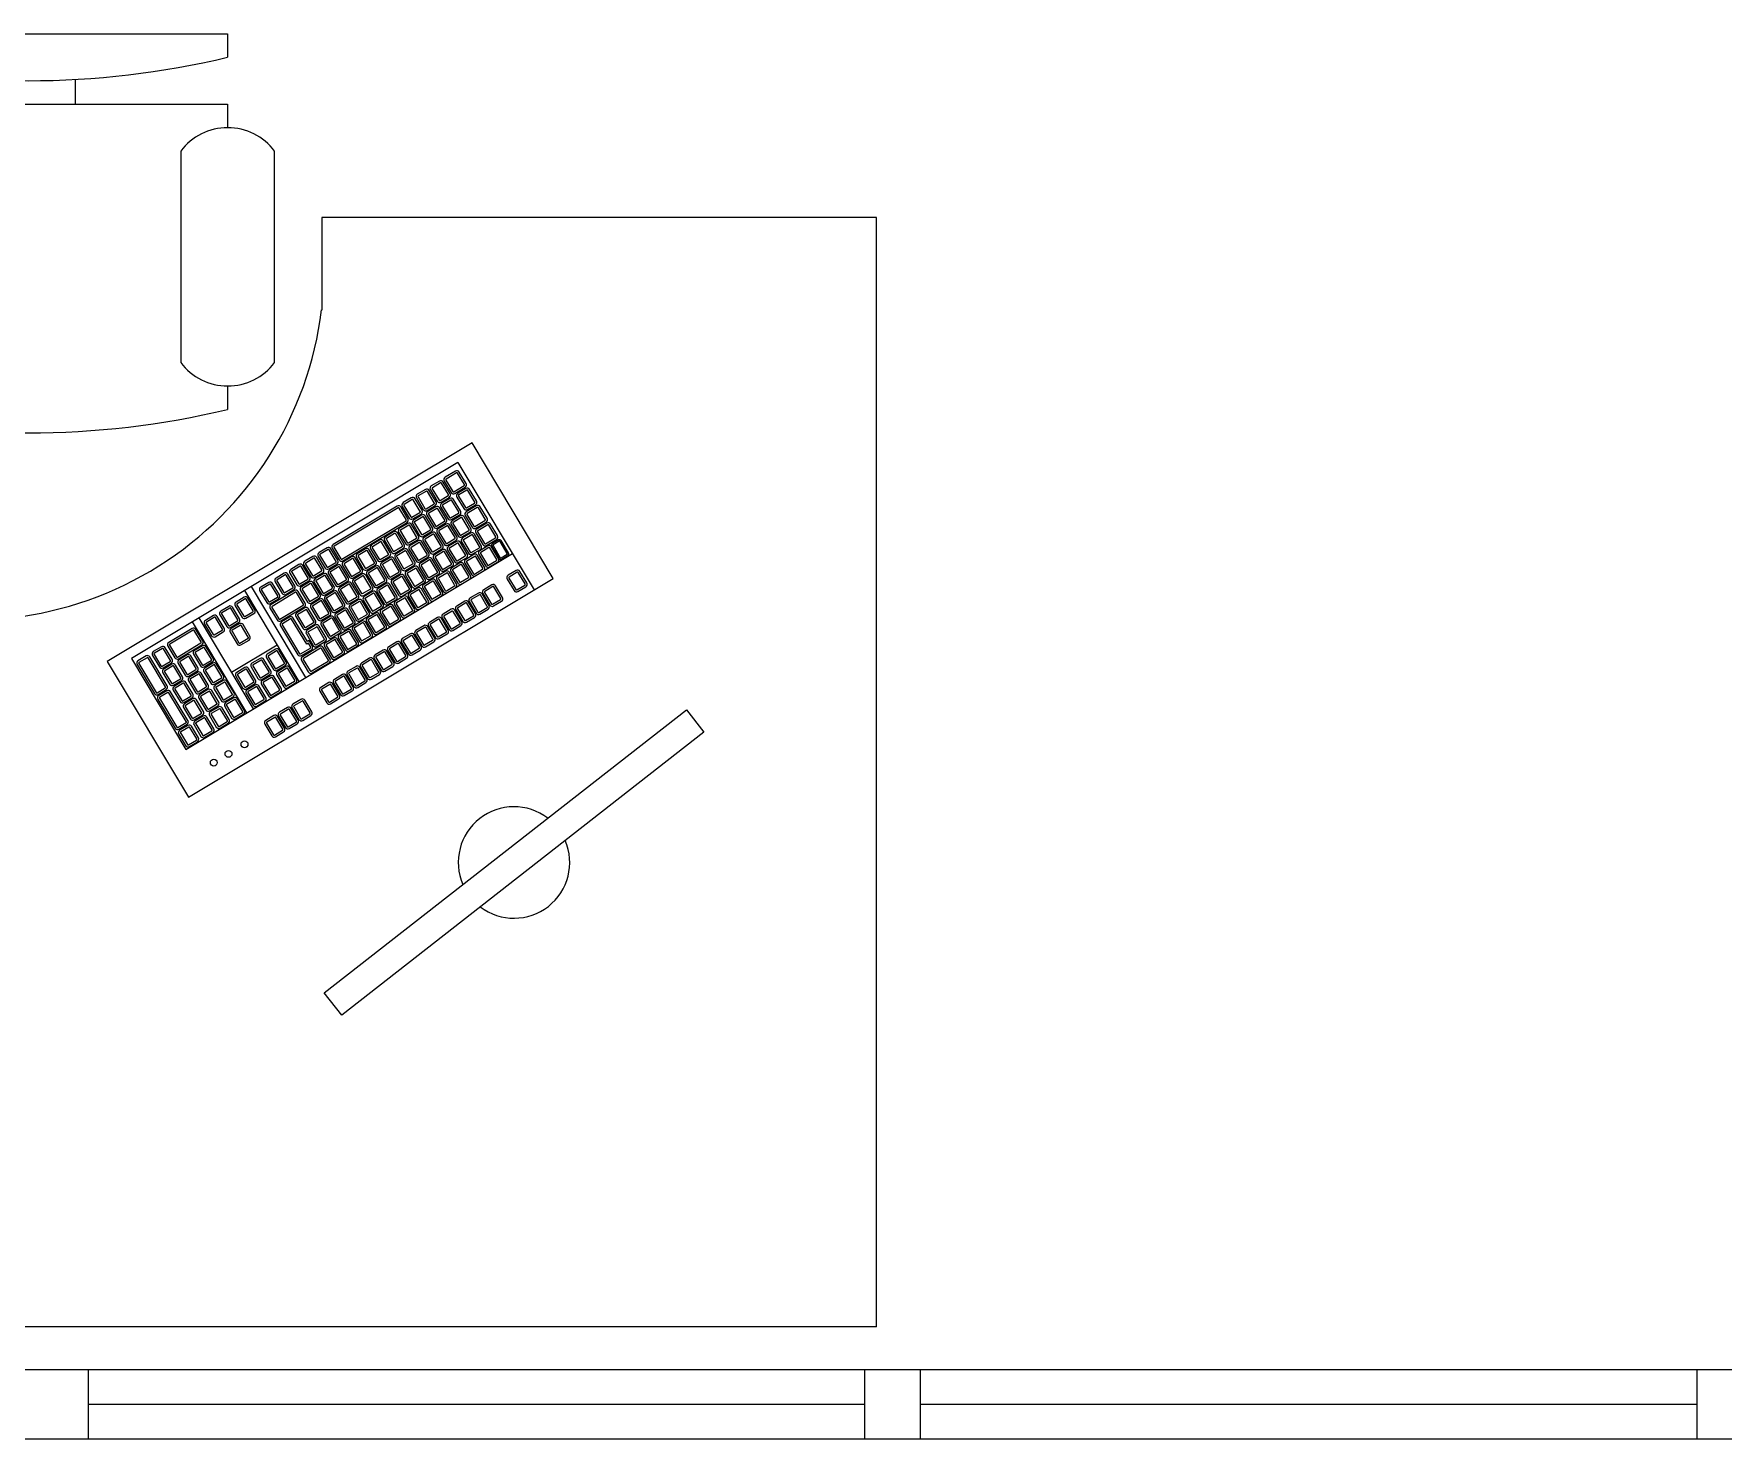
# Model space of a CAD drawing. Header units: metres. Extents: x -8 to 211, y -5 to 120.
# Drawn here: x 167.863 to 169.69, y 45.774 to 47.295 of the extents above; entities that cross this region are included whole.
import ezdxf

# ---------------------------------------------------------------- set-up
doc = ezdxf.new("R2010")
doc.units = ezdxf.units.M
doc.header["$LTSCALE"] = 0.8
doc.header["$MEASUREMENT"] = 0
doc.layers.get('0').update_dxf_attribs({"linetype": 'CONTINUOUS'})
for name, color, linetype in [('900 equipement', 8, 'CONTINUOUS'), ('A_CHASS', 4, 'CONTINUOUS'), ('A_EQMP', 142, 'CONTINUOUS')]:
    doc.layers.add(name, color=color, linetype=linetype)

# ---------------------------------------------------------------- blocks, each defined once
blk = doc.blocks.new('bureau')
at = {"layer": '900 equipement', "color": 142, "linetype": 'Continuous'}
for p, q in [((0, 1.2), (1.6, 1.2)), ((0, 1.2), (0, 0)), ((1.6, 1.2), (1.6, 0.4)), ((1.6, 0.4), (1.3004, 0.4)), ((0.6, 0), (0.6, 0.1)), ((0, 0), (0.6, 0))]:
    blk.add_line(p, q, dxfattribs=at)
for centre, radius, start, end in [((0.9796, 0.0531), 0.3824, 71.3694, 172.9633), ((1.2294, 0.7698), 0.3766, 250.1842, 280.8651)]:
    blk.add_arc(centre, radius, start, end, dxfattribs=at)
blk = doc.blocks.new('Chaise de bureau')
at = {"linetype": 'Continuous'}
for p, q in [((-8.5, 0), (-8.5, -1)), ((-8.5, 0), (8.5, 0)), ((8.5, 0), (8.5, -1)), ((-2, -3), (-2, -1.9355)), ((2, -1.9576), (2, -3)), ((-8.5, -3), (-8.5, -4)), ((-8.5, -3), (8.5, -3)), ((8.5, -3), (8.5, -4)), ((-10.5, -5), (-10.5, -14)), ((-6.5, -14), (-6.5, -5)), ((6.5, -5), (6.5, -14)), ((10.5, -14), (10.5, -5)), ((-8.5, -15), (-8.5, -16)), ((8.5, -15), (8.5, -16))]:
    blk.add_line(p, q, dxfattribs=at)
for centre, radius, start, end in [((0, 34.625), 36.625, 256.5803, 283.4197), ((-8.5, -6.5), 2.5, 36.8699, 143.1301), ((8.5, -6.5), 2.5, 36.8699, 143.1301), ((-8.5, -12.5), 2.5, 216.8699, 323.1301), ((8.5, -12.5), 2.5, 216.8699, 323.1301), ((0, 19.625), 36.625, 256.5803, 283.4197)]:
    blk.add_arc(centre, radius, start, end, dxfattribs=at)

msp = doc.modelspace()

# ---------------------------------------------------------------- linework, layer by layer
at = {"layer": 'A_CHASS', "color": 8}
for p, q in [((184.8415, 45.8495), (167.1412, 45.8495)), ((167.9214, 45.8495), (167.9214, 45.7745)), ((168.7614, 45.7745), (168.7614, 45.8495)), ((168.8214, 45.8495), (168.8214, 45.7745)), ((169.6615, 45.7745), (169.6615, 45.8495)), ((168.7614, 45.812), (167.9214, 45.812)), ((169.6615, 45.812), (168.8214, 45.812)), ((184.8415, 45.7745), (167.1412, 45.7745))]:
    msp.add_line(p, q, dxfattribs=at)
at = {"layer": 'A_EQMP', "color": 8, "linetype": 'Continuous'}
for p, q in [((168.3212, 46.8311), (167.9682, 46.6193)), ((168.3212, 46.8311), (168.4038, 46.6934)), ((168.0272, 46.5209), (168.3803, 46.7327)), ((168.1497, 46.5944), (168.0907, 46.6928)), ((168.1569, 46.5987), (168.0979, 46.6971)), ((168.366, 46.6916), (168.3659, 46.6915)), ((168.0931, 46.5604), (168.0341, 46.6588)), ((168.1003, 46.5648), (168.0413, 46.6632)), ((167.9682, 46.6193), (168.0272, 46.5209))]:
    msp.add_line(p, q, dxfattribs=at)
for points in [[(168.4245, 46.7058), (168.3366, 46.8525), (167.9421, 46.6159), (168.03, 46.4692)], [(168.5684, 46.5638), (168.5873, 46.5395), (168.1956, 46.2332), (168.1767, 46.2575)]]:
    msp.add_lwpolyline(points, close=True, dxfattribs=at)
for points in [[(168.3128, 46.7976), (168.3053, 46.8101, 0.414214), (168.3013, 46.8111), (168.2925, 46.8059, 0.414214), (168.2915, 46.8018), (168.299, 46.7893, 0.414214), (168.3031, 46.7883), (168.3118, 46.7935, 0.414214)], [(168.3302, 46.8084), (168.3227, 46.8209, 0.414214), (168.3187, 46.822), (168.3076, 46.8153, 0.414214), (168.3065, 46.8112), (168.314, 46.7987, 0.414214), (168.3181, 46.7977), (168.3292, 46.8044, 0.414214)], [(168.3284, 46.8073), (168.3209, 46.8198, 0.414214), (168.3198, 46.8201), (168.3087, 46.8134, 0.414214), (168.3084, 46.8123), (168.3159, 46.7998, 0.414214), (168.317, 46.7995), (168.3281, 46.8062, 0.414214)], [(168.2825, 46.7795), (168.275, 46.792, 0.414214), (168.2709, 46.793), (168.2622, 46.7878, 0.414214), (168.2611, 46.7837), (168.2686, 46.7712, 0.414214), (168.2727, 46.7702), (168.2814, 46.7754, 0.414214)], [(168.2977, 46.7886), (168.2902, 46.8011, 0.414214), (168.2861, 46.8022), (168.2774, 46.7969, 0.414214), (168.2764, 46.7929), (168.2839, 46.7804, 0.414214), (168.2879, 46.7793), (168.2967, 46.7846, 0.414214)], [(168.2958, 46.7875), (168.2883, 46.8, 0.414214), (168.2872, 46.8003), (168.2785, 46.7951, 0.414214), (168.2782, 46.794), (168.2857, 46.7815, 0.414214), (168.2868, 46.7812), (168.2956, 46.7864, 0.414214)], [(168.311, 46.7965), (168.3035, 46.809, 0.414214), (168.3024, 46.8093), (168.2937, 46.804, 0.414214), (168.2934, 46.8029), (168.3009, 46.7904, 0.414214), (168.302, 46.7901), (168.3107, 46.7954, 0.414214)], [(168.3241, 46.7788), (168.3166, 46.7913, 0.414214), (168.3125, 46.7923), (168.3038, 46.7871, 0.414214), (168.3028, 46.783), (168.3103, 46.7705, 0.414214), (168.3144, 46.7695), (168.3231, 46.7747, 0.414214)], [(168.3415, 46.7896), (168.334, 46.8022, 0.414214), (168.3299, 46.8032), (168.3212, 46.7979, 0.414214), (168.3202, 46.7939), (168.3277, 46.7814, 0.414214), (168.3318, 46.7803), (168.3405, 46.7856, 0.414214)], [(168.3397, 46.7885), (168.3322, 46.801, 0.414214), (168.331, 46.8013), (168.3223, 46.7961, 0.414214), (168.322, 46.795), (168.3295, 46.7825, 0.414214), (168.3307, 46.7822), (168.3394, 46.7874, 0.414214)], [(168.2673, 46.7705), (168.2598, 46.783, 0.414214), (168.2557, 46.7841), (168.1864, 46.7425, 0.414214), (168.1854, 46.7384), (168.1929, 46.7259, 0.414214), (168.1969, 46.7249), (168.2663, 46.7665, 0.414214)], [(168.2654, 46.7694), (168.2579, 46.7819, 0.414214), (168.2568, 46.7822), (168.1875, 46.7406, 0.414214), (168.1872, 46.7395), (168.1947, 46.727, 0.414214), (168.1958, 46.7267), (168.2652, 46.7683, 0.414214)], [(168.2806, 46.7784), (168.2731, 46.7909, 0.414214), (168.272, 46.7912), (168.2633, 46.7859, 0.414214), (168.263, 46.7848), (168.2705, 46.7723, 0.414214), (168.2716, 46.772), (168.2803, 46.7773, 0.414214)], [(168.2937, 46.7607), (168.2862, 46.7732, 0.414214), (168.2821, 46.7742), (168.2734, 46.769, 0.414214), (168.2724, 46.7649), (168.2799, 46.7524, 0.414214), (168.284, 46.7514), (168.2927, 46.7566, 0.414214)], [(168.309, 46.7699), (168.3015, 46.7824, 0.414214), (168.2974, 46.7834), (168.2887, 46.7782, 0.414214), (168.2876, 46.7741), (168.2951, 46.7616, 0.414214), (168.2992, 46.7606), (168.3079, 46.7658, 0.414214)], [(168.3071, 46.7688), (168.2996, 46.7813, 0.414214), (168.2985, 46.7815), (168.2898, 46.7763, 0.414214), (168.2895, 46.7752), (168.297, 46.7627, 0.414214), (168.2981, 46.7624), (168.3068, 46.7676, 0.414214)], [(168.3223, 46.7777), (168.3148, 46.7902, 0.414214), (168.3136, 46.7905), (168.3049, 46.7853, 0.414214), (168.3046, 46.7841), (168.3121, 46.7716, 0.414214), (168.3133, 46.7714), (168.322, 46.7766, 0.414214)], [(168.3528, 46.7709), (168.3453, 46.7834, 0.414214), (168.3412, 46.7844), (168.3303, 46.7778, 0.414214), (168.3292, 46.7738), (168.3367, 46.7613, 0.414214), (168.3408, 46.7602), (168.3518, 46.7668, 0.414214)], [(168.3509, 46.7698), (168.3434, 46.7823, 0.414214), (168.3423, 46.7825), (168.3314, 46.776, 0.414214), (168.3311, 46.7749), (168.3386, 46.7624, 0.414214), (168.3397, 46.7621), (168.3506, 46.7686, 0.414214)], [(168.2633, 46.7426), (168.2558, 46.7551, 0.414214), (168.2518, 46.7561), (168.243, 46.7509, 0.414214), (168.242, 46.7468), (168.2495, 46.7343, 0.414214), (168.2536, 46.7333), (168.2623, 46.7386, 0.414214)], [(168.2786, 46.7518), (168.2711, 46.7643, 0.414214), (168.267, 46.7653), (168.2583, 46.7601, 0.414214), (168.2572, 46.756), (168.2647, 46.7435, 0.414214), (168.2688, 46.7425), (168.2775, 46.7477, 0.414214)], [(168.2767, 46.7507), (168.2692, 46.7632, 0.414214), (168.2681, 46.7634), (168.2594, 46.7582, 0.414214), (168.2591, 46.7571), (168.2666, 46.7446, 0.414214), (168.2677, 46.7443), (168.2764, 46.7495, 0.414214)], [(168.2919, 46.7596), (168.2844, 46.7721, 0.414214), (168.2833, 46.7724), (168.2745, 46.7672, 0.414214), (168.2743, 46.766), (168.2818, 46.7535, 0.414214), (168.2829, 46.7533), (168.2916, 46.7585, 0.414214)], [(168.3202, 46.7511), (168.3127, 46.7636, 0.414214), (168.3086, 46.7646), (168.2999, 46.7594, 0.414214), (168.2989, 46.7553), (168.3064, 46.7428, 0.414214), (168.3105, 46.7418), (168.3192, 46.747, 0.414214)], [(168.3184, 46.75), (168.3109, 46.7625, 0.414214), (168.3098, 46.7628), (168.301, 46.7575, 0.414214), (168.3007, 46.7564), (168.3082, 46.7439, 0.414214), (168.3094, 46.7436), (168.3181, 46.7489, 0.414214)], [(168.3354, 46.76), (168.3279, 46.7725, 0.414214), (168.3238, 46.7736), (168.3151, 46.7683, 0.414214), (168.3141, 46.7643), (168.3216, 46.7518, 0.414214), (168.3256, 46.7507), (168.3344, 46.756, 0.414214)], [(168.3335, 46.7589), (168.326, 46.7714, 0.414214), (168.3249, 46.7717), (168.3162, 46.7665, 0.414214), (168.3159, 46.7654), (168.3234, 46.7529, 0.414214), (168.3245, 46.7526), (168.3332, 46.7578, 0.414214)], [(168.364, 46.7521), (168.3565, 46.7646, 0.414214), (168.3525, 46.7656), (168.3417, 46.7591, 0.414214), (168.3407, 46.7551), (168.3482, 46.7426, 0.414214), (168.3522, 46.7415), (168.363, 46.748, 0.414214)], [(168.3622, 46.751), (168.3547, 46.7635, 0.414214), (168.3536, 46.7638), (168.3428, 46.7573, 0.414214), (168.3425, 46.7562), (168.35, 46.7437, 0.414214), (168.3511, 46.7434), (168.3619, 46.7499, 0.414214)], [(168.1914, 46.7254), (168.1839, 46.7379, 0.414214), (168.1798, 46.7389), (168.1711, 46.7337, 0.414214), (168.1701, 46.7296), (168.1776, 46.7171, 0.414214), (168.1817, 46.7161), (168.1904, 46.7213, 0.414214)], [(168.2328, 46.7243), (168.2253, 46.7368, 0.414214), (168.2212, 46.7378), (168.2125, 46.7326, 0.414214), (168.2115, 46.7285), (168.219, 46.716, 0.414214), (168.2231, 46.715), (168.2318, 46.7203, 0.414214)], [(168.2482, 46.7337), (168.2407, 46.7462, 0.414214), (168.2366, 46.7472), (168.2279, 46.742, 0.414214), (168.2269, 46.7379), (168.2344, 46.7254, 0.414214), (168.2384, 46.7244), (168.2472, 46.7296, 0.414214)], [(168.2463, 46.7326), (168.2388, 46.7451, 0.414214), (168.2377, 46.7453), (168.229, 46.7401, 0.414214), (168.2287, 46.739), (168.2362, 46.7265, 0.414214), (168.2373, 46.7262), (168.246, 46.7314, 0.414214)], [(168.2615, 46.7415), (168.254, 46.754, 0.414214), (168.2529, 46.7543), (168.2441, 46.7491, 0.414214), (168.2439, 46.748), (168.2514, 46.7354, 0.414214), (168.2525, 46.7352), (168.2612, 46.7404, 0.414214)], [(168.2746, 46.7238), (168.2671, 46.7363, 0.414214), (168.263, 46.7374), (168.2543, 46.7321, 0.414214), (168.2533, 46.7281), (168.2608, 46.7156, 0.414214), (168.2648, 46.7145), (168.2736, 46.7198, 0.414214)], [(168.2898, 46.733), (168.2823, 46.7455, 0.414214), (168.2783, 46.7465), (168.2695, 46.7413, 0.414214), (168.2685, 46.7372), (168.276, 46.7247, 0.414214), (168.2801, 46.7237), (168.2888, 46.7289, 0.414214)], [(168.288, 46.7319), (168.2805, 46.7444, 0.414214), (168.2794, 46.7447), (168.2706, 46.7394, 0.414214), (168.2704, 46.7383), (168.2779, 46.7258, 0.414214), (168.279, 46.7255), (168.2877, 46.7308, 0.414214)], [(168.305, 46.7419), (168.2975, 46.7544, 0.414214), (168.2934, 46.7555), (168.2847, 46.7502, 0.414214), (168.2837, 46.7462), (168.2912, 46.7337, 0.414214), (168.2952, 46.7326), (168.304, 46.7379, 0.414214)], [(168.3031, 46.7408), (168.2956, 46.7533, 0.414214), (168.2945, 46.7536), (168.2858, 46.7484, 0.414214), (168.2855, 46.7473), (168.293, 46.7348, 0.414214), (168.2941, 46.7345), (168.3029, 46.7397, 0.414214)], [(168.3315, 46.7323), (168.324, 46.7448, 0.414214), (168.3199, 46.7458), (168.3112, 46.7406, 0.414214), (168.3102, 46.7365), (168.3177, 46.724, 0.414214), (168.3217, 46.723), (168.3305, 46.7282, 0.414214)], [(168.3296, 46.7312), (168.3221, 46.7437, 0.414214), (168.321, 46.744), (168.3123, 46.7387, 0.414214), (168.312, 46.7376), (168.3195, 46.7251, 0.414214), (168.3206, 46.7248), (168.3293, 46.7301, 0.414214)], [(168.3466, 46.7413), (168.3391, 46.7538, 0.414214), (168.3351, 46.7548), (168.3263, 46.7496, 0.414214), (168.3253, 46.7455), (168.3328, 46.733, 0.414214), (168.3369, 46.732), (168.3456, 46.7372, 0.414214)], [(168.3448, 46.7402), (168.3373, 46.7527, 0.414214), (168.3362, 46.7529), (168.3274, 46.7477, 0.414214), (168.3272, 46.7466), (168.3347, 46.7341, 0.414214), (168.3358, 46.7338), (168.3445, 46.739, 0.414214)], [(168.3652, 46.7275), (168.3577, 46.74, 0.414214), (168.3536, 46.741), (168.3449, 46.7358, 0.414214), (168.3439, 46.7317), (168.3514, 46.7192, 0.414214), (168.3555, 46.7182), (168.3642, 46.7234, 0.414214)], [(168.3633, 46.7264), (168.3558, 46.7389, 0.414214), (168.3547, 46.7392), (168.346, 46.734, 0.414214), (168.3457, 46.7328), (168.3532, 46.7203, 0.414214), (168.3543, 46.7201), (168.3631, 46.7253, 0.414214)], [(168.3761, 46.7336), (168.3682, 46.7467, 0.414214), (168.3652, 46.7474), (168.3586, 46.7435, 0.414214), (168.3579, 46.7405), (168.3658, 46.7273, 0.414214), (168.3688, 46.7266), (168.3754, 46.7305, 0.414214)], [(168.3747, 46.7327), (168.3669, 46.7459, 0.414214), (168.366, 46.7461), (168.3595, 46.7421, 0.414214), (168.3593, 46.7413), (168.3671, 46.7282, 0.414214), (168.368, 46.728), (168.3745, 46.7319, 0.414214)], [(168.161, 46.7073), (168.1535, 46.7198, 0.414214), (168.1494, 46.7208), (168.1407, 46.7156, 0.414214), (168.1397, 46.7115), (168.1472, 46.699, 0.414214), (168.1513, 46.698), (168.16, 46.7032, 0.414214)], [(168.1761, 46.7161), (168.1686, 46.7286, 0.414214), (168.1645, 46.7296), (168.1558, 46.7244, 0.414214), (168.1547, 46.7203), (168.1622, 46.7078, 0.414214), (168.1663, 46.7068), (168.175, 46.712, 0.414214)], [(168.1742, 46.715), (168.1667, 46.7275, 0.414214), (168.1656, 46.7277), (168.1569, 46.7225, 0.414214), (168.1566, 46.7214), (168.1641, 46.7089, 0.414214), (168.1652, 46.7086), (168.1739, 46.7139, 0.414214)], [(168.1896, 46.7243), (168.1821, 46.7368, 0.414214), (168.1809, 46.7371), (168.1722, 46.7319, 0.414214), (168.1719, 46.7307), (168.1794, 46.7182, 0.414214), (168.1806, 46.718), (168.1893, 46.7232, 0.414214)], [(168.2027, 46.7066), (168.1952, 46.7191, 0.414214), (168.1911, 46.7202), (168.1824, 46.7149, 0.414214), (168.1814, 46.7109), (168.1889, 46.6984, 0.414214), (168.1929, 46.6973), (168.2017, 46.7026, 0.414214)], [(168.2178, 46.7156), (168.2103, 46.7281, 0.414214), (168.2063, 46.7291), (168.1975, 46.7239, 0.414214), (168.1965, 46.7198), (168.204, 46.7073, 0.414214), (168.2081, 46.7063), (168.2168, 46.7115, 0.414214)], [(168.216, 46.7145), (168.2085, 46.727, 0.414214), (168.2074, 46.7273), (168.1986, 46.722, 0.414214), (168.1984, 46.7209), (168.2059, 46.7084, 0.414214), (168.207, 46.7081), (168.2157, 46.7134, 0.414214)], [(168.231, 46.7232), (168.2235, 46.7357, 0.414214), (168.2224, 46.736), (168.2136, 46.7308, 0.414214), (168.2134, 46.7297), (168.2209, 46.7171, 0.414214), (168.222, 46.7169), (168.2307, 46.7221, 0.414214)], [(168.2441, 46.7055), (168.2366, 46.7181, 0.414214), (168.2325, 46.7191), (168.2238, 46.7138, 0.414214), (168.2228, 46.7098), (168.2303, 46.6973, 0.414214), (168.2343, 46.6962), (168.2431, 46.7015, 0.414214)], [(168.2594, 46.7149), (168.2519, 46.7274, 0.414214), (168.2479, 46.7284), (168.2391, 46.7232, 0.414214), (168.2381, 46.7191), (168.2456, 46.7066, 0.414214), (168.2497, 46.7056), (168.2584, 46.7108, 0.414214)], [(168.2576, 46.7138), (168.2501, 46.7263, 0.414214), (168.249, 46.7266), (168.2402, 46.7213, 0.414214), (168.24, 46.7202), (168.2475, 46.7077, 0.414214), (168.2486, 46.7074), (168.2573, 46.7127, 0.414214)], [(168.2727, 46.7227), (168.2652, 46.7352, 0.414214), (168.2641, 46.7355), (168.2554, 46.7303, 0.414214), (168.2551, 46.7292), (168.2626, 46.7167, 0.414214), (168.2637, 46.7164), (168.2725, 46.7216, 0.414214)], [(168.3011, 46.7142), (168.2936, 46.7267, 0.414214), (168.2895, 46.7277), (168.2808, 46.7225, 0.414214), (168.2798, 46.7184), (168.2873, 46.7059, 0.414214), (168.2913, 46.7049), (168.3001, 46.7101, 0.414214)], [(168.2992, 46.7131), (168.2917, 46.7256, 0.414214), (168.2906, 46.7259), (168.2819, 46.7206, 0.414214), (168.2816, 46.7195), (168.2891, 46.707, 0.414214), (168.2902, 46.7068), (168.299, 46.712, 0.414214)], [(168.3162, 46.7232), (168.3087, 46.7357, 0.414214), (168.3047, 46.7367), (168.2959, 46.7315, 0.414214), (168.2949, 46.7274), (168.3024, 46.7149, 0.414214), (168.3065, 46.7139), (168.3152, 46.7191, 0.414214)], [(168.3144, 46.7221), (168.3069, 46.7346, 0.414214), (168.3058, 46.7348), (168.2971, 46.7296, 0.414214), (168.2968, 46.7285), (168.3043, 46.716, 0.414214), (168.3054, 46.7157), (168.3141, 46.7209, 0.414214)], [(168.3331, 46.708), (168.3256, 46.7205, 0.414214), (168.3245, 46.7208), (168.3158, 46.7156, 0.414214), (168.3155, 46.7145), (168.323, 46.702, 0.414214), (168.3241, 46.7017), (168.3328, 46.7069, 0.414214)], [(168.3482, 46.717), (168.3407, 46.7295, 0.414214), (168.3396, 46.7297), (168.3309, 46.7245, 0.414214), (168.3306, 46.7234), (168.3381, 46.7109, 0.414214), (168.3392, 46.7106), (168.348, 46.7158, 0.414214)], [(168.1283, 46.688), (168.1208, 46.7005, 0.414214), (168.1167, 46.7015), (168.108, 46.6963, 0.414214), (168.107, 46.6922), (168.1145, 46.6797, 0.414214), (168.1186, 46.6787), (168.1273, 46.6839, 0.414214)], [(168.1449, 46.6979), (168.1374, 46.7104, 0.414214), (168.1333, 46.7114), (168.1246, 46.7062, 0.414214), (168.1236, 46.7021), (168.1311, 46.6896, 0.414214), (168.1351, 46.6886), (168.1439, 46.6938, 0.414214)], [(168.143, 46.6968), (168.1355, 46.7093, 0.414214), (168.1344, 46.7096), (168.1257, 46.7043, 0.414214), (168.1254, 46.7032), (168.1329, 46.6907, 0.414214), (168.134, 46.6905), (168.1428, 46.6957, 0.414214)], [(168.1592, 46.7062), (168.1517, 46.7187, 0.414214), (168.1506, 46.719), (168.1418, 46.7138, 0.414214), (168.1416, 46.7126), (168.1491, 46.7001, 0.414214), (168.1502, 46.6999), (168.1589, 46.7051, 0.414214)], [(168.1723, 46.6885), (168.1648, 46.701, 0.414214), (168.1607, 46.7021), (168.152, 46.6968, 0.414214), (168.151, 46.6928), (168.1585, 46.6803, 0.414214), (168.1625, 46.6792), (168.1713, 46.6845, 0.414214)], [(168.1873, 46.6973), (168.1798, 46.7098, 0.414214), (168.1758, 46.7108), (168.167, 46.7056, 0.414214), (168.166, 46.7015), (168.1735, 46.689, 0.414214), (168.1776, 46.688), (168.1863, 46.6932, 0.414214)], [(168.1855, 46.6962), (168.178, 46.7087, 0.414214), (168.1769, 46.709), (168.1681, 46.7037, 0.414214), (168.1679, 46.7026), (168.1754, 46.6901, 0.414214), (168.1765, 46.6898), (168.1852, 46.6951, 0.414214)], [(168.2008, 46.7055), (168.1933, 46.718, 0.414214), (168.1922, 46.7183), (168.1835, 46.7131, 0.414214), (168.1832, 46.712), (168.1907, 46.6995, 0.414214), (168.1918, 46.6992), (168.2005, 46.7044, 0.414214)], [(168.2139, 46.6879), (168.2064, 46.7004, 0.414214), (168.2024, 46.7014), (168.1936, 46.6961, 0.414214), (168.1926, 46.6921), (168.2001, 46.6796, 0.414214), (168.2042, 46.6786), (168.2129, 46.6838, 0.414214)], [(168.2291, 46.6968), (168.2216, 46.7093, 0.414214), (168.2175, 46.7103), (168.2088, 46.7051, 0.414214), (168.2078, 46.701), (168.2153, 46.6885, 0.414214), (168.2194, 46.6875), (168.2281, 46.6927, 0.414214)], [(168.2272, 46.6957), (168.2197, 46.7082, 0.414214), (168.2186, 46.7085), (168.2099, 46.7033, 0.414214), (168.2096, 46.7021), (168.2171, 46.6896, 0.414214), (168.2182, 46.6894), (168.227, 46.6946, 0.414214)], [(168.2422, 46.7044), (168.2347, 46.7169, 0.414214), (168.2336, 46.7172), (168.2249, 46.712, 0.414214), (168.2246, 46.7109), (168.2321, 46.6984, 0.414214), (168.2332, 46.6981), (168.242, 46.7033, 0.414214)], [(168.2707, 46.6961), (168.2632, 46.7086, 0.414214), (168.2591, 46.7096), (168.2504, 46.7044, 0.414214), (168.2494, 46.7003), (168.2569, 46.6878, 0.414214), (168.261, 46.6868), (168.2697, 46.692, 0.414214)], [(168.2688, 46.695), (168.2613, 46.7075, 0.414214), (168.2602, 46.7078), (168.2515, 46.7025, 0.414214), (168.2512, 46.7014), (168.2587, 46.6889, 0.414214), (168.2598, 46.6887), (168.2686, 46.6939, 0.414214)], [(168.2859, 46.7051), (168.2784, 46.7176, 0.414214), (168.2743, 46.7186), (168.2656, 46.7134, 0.414214), (168.2645, 46.7093), (168.272, 46.6968, 0.414214), (168.2761, 46.6958), (168.2848, 46.701, 0.414214)], [(168.284, 46.704), (168.2765, 46.7165, 0.414214), (168.2754, 46.7167), (168.2667, 46.7115, 0.414214), (168.2664, 46.7104), (168.2739, 46.6979, 0.414214), (168.275, 46.6976), (168.2837, 46.7028, 0.414214)], [(168.3046, 46.691), (168.2971, 46.7035, 0.414214), (168.293, 46.7046), (168.2843, 46.6993, 0.414214), (168.2833, 46.6952), (168.2908, 46.6827, 0.414214), (168.2948, 46.6817), (168.3036, 46.687, 0.414214)], [(168.3027, 46.6899), (168.2952, 46.7024, 0.414214), (168.2941, 46.7027), (168.2854, 46.6975, 0.414214), (168.2851, 46.6964), (168.2926, 46.6839, 0.414214), (168.2937, 46.6836), (168.3025, 46.6888, 0.414214)], [(168.3178, 46.6989), (168.3103, 46.7114, 0.414214), (168.3092, 46.7116), (168.3005, 46.7064, 0.414214), (168.3002, 46.7053), (168.3077, 46.6928, 0.414214), (168.3088, 46.6925), (168.3176, 46.6977, 0.414214)], [(168.3958, 46.7009), (168.3883, 46.7134, 0.414214), (168.3843, 46.7144), (168.3755, 46.7092, 0.414214), (168.3745, 46.7051), (168.382, 46.6926, 0.414214), (168.3861, 46.6916), (168.3948, 46.6968, 0.414214)], [(168.394, 46.6998), (168.3865, 46.7123, 0.414214), (168.3854, 46.7125), (168.3766, 46.7073, 0.414214), (168.3764, 46.7062), (168.3839, 46.6937, 0.414214), (168.385, 46.6934), (168.3937, 46.6986, 0.414214)], [(168.1017, 46.672), (168.0942, 46.6845, 0.414214), (168.0902, 46.6856), (168.0814, 46.6803, 0.414214), (168.0804, 46.6762), (168.0879, 46.6637, 0.414214), (168.092, 46.6627), (168.1007, 46.668, 0.414214)], [(168.0999, 46.6709), (168.0924, 46.6834, 0.414214), (168.0913, 46.6837), (168.0826, 46.6785, 0.414214), (168.0823, 46.6774), (168.0898, 46.6649, 0.414214), (168.0909, 46.6646), (168.0996, 46.6698, 0.414214)], [(168.1265, 46.6869), (168.119, 46.6994, 0.414214), (168.1178, 46.6996), (168.1091, 46.6944, 0.414214), (168.1088, 46.6933), (168.1163, 46.6808, 0.414214), (168.1174, 46.6805), (168.1262, 46.6857, 0.414214)], [(168.1562, 46.6791), (168.1487, 46.6916, 0.414214), (168.1446, 46.6927), (168.1193, 46.6775, 0.414214), (168.1182, 46.6734), (168.1257, 46.6609, 0.414214), (168.1298, 46.6599), (168.1551, 46.6751, 0.414214)], [(168.1543, 46.678), (168.1468, 46.6905, 0.414214), (168.1457, 46.6908), (168.1204, 46.6756, 0.414214), (168.1201, 46.6745), (168.1276, 46.662, 0.414214), (168.1287, 46.6617), (168.154, 46.6769, 0.414214)], [(168.1704, 46.6874), (168.1629, 46.6999, 0.414214), (168.1618, 46.7002), (168.1531, 46.695, 0.414214), (168.1528, 46.6939), (168.1603, 46.6814, 0.414214), (168.1614, 46.6811), (168.1702, 46.6863, 0.414214)], [(168.1835, 46.6698), (168.176, 46.6823, 0.414214), (168.172, 46.6833), (168.1632, 46.6781, 0.414214), (168.1622, 46.674), (168.1697, 46.6615, 0.414214), (168.1738, 46.6605), (168.1825, 46.6657, 0.414214)], [(168.1986, 46.6785), (168.1911, 46.691, 0.414214), (168.187, 46.692), (168.1783, 46.6868, 0.414214), (168.1773, 46.6827), (168.1848, 46.6702, 0.414214), (168.1888, 46.6692), (168.1976, 46.6744, 0.414214)], [(168.1967, 46.6774), (168.1892, 46.6899, 0.414214), (168.1881, 46.6902), (168.1794, 46.685, 0.414214), (168.1791, 46.6838), (168.1866, 46.6713, 0.414214), (168.1877, 46.6711), (168.1965, 46.6763, 0.414214)], [(168.2121, 46.6867), (168.2046, 46.6993, 0.414214), (168.2035, 46.6995), (168.1948, 46.6943, 0.414214), (168.1945, 46.6932), (168.202, 46.6807, 0.414214), (168.2031, 46.6804), (168.2118, 46.6856, 0.414214)], [(168.2252, 46.6691), (168.2177, 46.6816, 0.414214), (168.2136, 46.6826), (168.2049, 46.6774, 0.414214), (168.2039, 46.6733), (168.2114, 46.6608, 0.414214), (168.2155, 46.6598), (168.2242, 46.665, 0.414214)], [(168.2404, 46.678), (168.2329, 46.6905, 0.414214), (168.2288, 46.6916), (168.2201, 46.6863, 0.414214), (168.219, 46.6823), (168.2265, 46.6697, 0.414214), (168.2306, 46.6687), (168.2393, 46.674, 0.414214)], [(168.2385, 46.6769), (168.231, 46.6894, 0.414214), (168.2299, 46.6897), (168.2212, 46.6845, 0.414214), (168.2209, 46.6834), (168.2284, 46.6709, 0.414214), (168.2295, 46.6706), (168.2382, 46.6758, 0.414214)], [(168.2553, 46.6868), (168.2478, 46.6993, 0.414214), (168.2438, 46.7003), (168.235, 46.6951, 0.414214), (168.234, 46.691), (168.2415, 46.6785, 0.414214), (168.2456, 46.6775), (168.2543, 46.6827, 0.414214)], [(168.2535, 46.6857), (168.246, 46.6982, 0.414214), (168.2449, 46.6984), (168.2362, 46.6932, 0.414214), (168.2359, 46.6921), (168.2434, 46.6796, 0.414214), (168.2445, 46.6793), (168.2532, 46.6845, 0.414214)], [(168.2742, 46.6729), (168.2667, 46.6854, 0.414214), (168.2626, 46.6865), (168.2539, 46.6812, 0.414214), (168.2529, 46.6771), (168.2604, 46.6646, 0.414214), (168.2645, 46.6636), (168.2732, 46.6689, 0.414214)], [(168.2723, 46.6718), (168.2648, 46.6843, 0.414214), (168.2637, 46.6846), (168.255, 46.6794, 0.414214), (168.2547, 46.6783), (168.2622, 46.6658, 0.414214), (168.2633, 46.6655), (168.2721, 46.6707, 0.414214)], [(168.2893, 46.6819), (168.2818, 46.6944, 0.414214), (168.2777, 46.6954), (168.269, 46.6902, 0.414214), (168.268, 46.6861), (168.2755, 46.6736, 0.414214), (168.2796, 46.6726), (168.2883, 46.6778, 0.414214)], [(168.2874, 46.6808), (168.2799, 46.6933, 0.414214), (168.2788, 46.6935), (168.2701, 46.6883, 0.414214), (168.2698, 46.6872), (168.2773, 46.6747, 0.414214), (168.2784, 46.6744), (168.2872, 46.6796, 0.414214)], [(168.3549, 46.6765), (168.3474, 46.689, 0.414214), (168.3434, 46.69), (168.3346, 46.6848, 0.414214), (168.3336, 46.6807), (168.3411, 46.6682, 0.414214), (168.3452, 46.6672), (168.3539, 46.6724, 0.414214)], [(168.3531, 46.6754), (168.3456, 46.6879, 0.414214), (168.3445, 46.6881), (168.3358, 46.6829, 0.414214), (168.3355, 46.6818), (168.343, 46.6693, 0.414214), (168.3441, 46.669), (168.3528, 46.6742, 0.414214)], [(168.3696, 46.6853), (168.3621, 46.6978, 0.414214), (168.3581, 46.6988), (168.3493, 46.6936, 0.414214), (168.3483, 46.6895), (168.3558, 46.677, 0.414214), (168.3599, 46.676), (168.3686, 46.6812, 0.414214)], [(168.3678, 46.6842), (168.3603, 46.6967, 0.414214), (168.3592, 46.697), (168.3504, 46.6917, 0.414214), (168.3502, 46.6906), (168.3577, 46.6781, 0.414214), (168.3588, 46.6778), (168.3675, 46.6831, 0.414214)], [(168.0686, 46.6521), (168.0611, 46.6646, 0.414214), (168.057, 46.6657), (168.0483, 46.6604, 0.414214), (168.0472, 46.6563), (168.0547, 46.6438, 0.414214), (168.0588, 46.6428), (168.0675, 46.6481, 0.414214)], [(168.0852, 46.6621), (168.0777, 46.6746, 0.414214), (168.0736, 46.6756), (168.0649, 46.6704, 0.414214), (168.0638, 46.6663), (168.0713, 46.6538, 0.414214), (168.0754, 46.6528), (168.0841, 46.658, 0.414214)], [(168.0833, 46.661), (168.0758, 46.6735, 0.414214), (168.0747, 46.6738), (168.066, 46.6685, 0.414214), (168.0657, 46.6674), (168.0732, 46.6549, 0.414214), (168.0743, 46.6546), (168.083, 46.6599, 0.414214)], [(168.1674, 46.6604), (168.1599, 46.6729, 0.414214), (168.1558, 46.6739), (168.1471, 46.6686, 0.414214), (168.1461, 46.6646), (168.1536, 46.6521, 0.414214), (168.1577, 46.651), (168.1664, 46.6563, 0.414214)], [(168.1656, 46.6592), (168.1581, 46.6717, 0.414214), (168.157, 46.672), (168.1482, 46.6668, 0.414214), (168.148, 46.6657), (168.1555, 46.6532, 0.414214), (168.1566, 46.6529), (168.1653, 46.6581, 0.414214)], [(168.1817, 46.6687), (168.1742, 46.6812, 0.414214), (168.1731, 46.6814), (168.1644, 46.6762, 0.414214), (168.1641, 46.6751), (168.1716, 46.6626, 0.414214), (168.1727, 46.6623), (168.1814, 46.6675, 0.414214)], [(168.1948, 46.651), (168.1873, 46.6635, 0.414214), (168.1832, 46.6645), (168.1745, 46.6593, 0.414214), (168.1735, 46.6552), (168.181, 46.6427, 0.414214), (168.1851, 46.6417), (168.1938, 46.6469, 0.414214)], [(168.2098, 46.6597), (168.2024, 46.6722, 0.414214), (168.1983, 46.6733), (168.1896, 46.668, 0.414214), (168.1885, 46.664), (168.196, 46.6515, 0.414214), (168.2001, 46.6504), (168.2088, 46.6557, 0.414214)], [(168.208, 46.6586), (168.2005, 46.6711, 0.414214), (168.1994, 46.6714), (168.1907, 46.6662, 0.414214), (168.1904, 46.6651), (168.1979, 46.6526, 0.414214), (168.199, 46.6523), (168.2077, 46.6575, 0.414214)], [(168.2233, 46.668), (168.2158, 46.6805, 0.414214), (168.2147, 46.6808), (168.206, 46.6755, 0.414214), (168.2057, 46.6744), (168.2132, 46.6619, 0.414214), (168.2143, 46.6616), (168.2231, 46.6669, 0.414214)], [(168.2438, 46.6548), (168.2363, 46.6673, 0.414214), (168.2322, 46.6684), (168.2235, 46.6631, 0.414214), (168.2225, 46.6591), (168.23, 46.6465, 0.414214), (168.2341, 46.6455), (168.2428, 46.6508, 0.414214)], [(168.242, 46.6537), (168.2345, 46.6662, 0.414214), (168.2333, 46.6665), (168.2246, 46.6613, 0.414214), (168.2243, 46.6602), (168.2318, 46.6477, 0.414214), (168.2329, 46.6474), (168.2417, 46.6526, 0.414214)], [(168.2589, 46.6638), (168.2514, 46.6763, 0.414214), (168.2473, 46.6773), (168.2386, 46.6721, 0.414214), (168.2376, 46.668), (168.2451, 46.6555, 0.414214), (168.2492, 46.6545), (168.2579, 46.6597, 0.414214)], [(168.2571, 46.6627), (168.2496, 46.6752, 0.414214), (168.2484, 46.6754), (168.2397, 46.6702, 0.414214), (168.2394, 46.6691), (168.2469, 46.6566, 0.414214), (168.2481, 46.6563), (168.2568, 46.6615, 0.414214)], [(168.3256, 46.6588), (168.3181, 46.6714, 0.414214), (168.314, 46.6724), (168.3053, 46.6671, 0.414214), (168.3042, 46.6631), (168.3117, 46.6506, 0.414214), (168.3158, 46.6495), (168.3245, 46.6548, 0.414214)], [(168.3237, 46.6577), (168.3162, 46.6702, 0.414214), (168.3151, 46.6705), (168.3064, 46.6653, 0.414214), (168.3061, 46.6642), (168.3136, 46.6517, 0.414214), (168.3147, 46.6514), (168.3234, 46.6566, 0.414214)], [(168.3402, 46.6677), (168.3328, 46.6802, 0.414214), (168.3287, 46.6812), (168.32, 46.6759, 0.414214), (168.3189, 46.6719), (168.3264, 46.6594, 0.414214), (168.3305, 46.6584), (168.3392, 46.6636, 0.414214)], [(168.3384, 46.6665), (168.3309, 46.6791, 0.414214), (168.3298, 46.6793), (168.3211, 46.6741, 0.414214), (168.3208, 46.673), (168.3283, 46.6605, 0.414214), (168.3294, 46.6602), (168.3381, 46.6654, 0.414214)], [(168.0454, 46.6382), (168.0379, 46.6507, 0.414214), (168.0338, 46.6517), (168.0085, 46.6366, 0.414214), (168.0075, 46.6325), (168.015, 46.62, 0.414214), (168.019, 46.619), (168.0443, 46.6341, 0.414214)], [(168.0435, 46.6371), (168.036, 46.6496, 0.414214), (168.0349, 46.6499), (168.0096, 46.6347, 0.414214), (168.0093, 46.6336), (168.0168, 46.6211, 0.414214), (168.0179, 46.6208), (168.0432, 46.636, 0.414214)], [(168.0667, 46.651), (168.0592, 46.6635, 0.414214), (168.0581, 46.6638), (168.0494, 46.6586, 0.414214), (168.0491, 46.6575), (168.0566, 46.645, 0.414214), (168.0577, 46.6447), (168.0664, 46.6499, 0.414214)], [(168.0964, 46.6433), (168.0889, 46.6558, 0.414214), (168.0848, 46.6568), (168.0761, 46.6516, 0.414214), (168.0751, 46.6475), (168.0826, 46.635, 0.414214), (168.0867, 46.634), (168.0954, 46.6392, 0.414214)], [(168.0946, 46.6422), (168.0871, 46.6547, 0.414214), (168.086, 46.655), (168.0772, 46.6497, 0.414214), (168.077, 46.6486), (168.0844, 46.6361, 0.414214), (168.0856, 46.6358), (168.0943, 46.6411, 0.414214)], [(168.1639, 46.6327), (168.1604, 46.6387), (168.1585, 46.6376), (168.1433, 46.6629, 0.414214), (168.1393, 46.6639), (168.1305, 46.6587, 0.414214), (168.1295, 46.6546), (168.1483, 46.6233, 0.414214), (168.1523, 46.6223), (168.1629, 46.6287, 0.414214)], [(168.1621, 46.6316), (168.1596, 46.6357), (168.1578, 46.6346), (168.1415, 46.6618, 0.414214), (168.1404, 46.6621), (168.1316, 46.6568, 0.414214), (168.1314, 46.6557), (168.1501, 46.6244, 0.414214), (168.1512, 46.6242), (168.1618, 46.6305, 0.414214)], [(168.1787, 46.6416), (168.1712, 46.6541, 0.414214), (168.1671, 46.6551), (168.1584, 46.6499, 0.414214), (168.1574, 46.6458), (168.1649, 46.6333, 0.414214), (168.1689, 46.6323), (168.1777, 46.6375, 0.414214)], [(168.1768, 46.6405), (168.1693, 46.653, 0.414214), (168.1682, 46.6532), (168.1595, 46.648, 0.414214), (168.1592, 46.6469), (168.1667, 46.6344, 0.414214), (168.1678, 46.6341), (168.1766, 46.6394, 0.414214)], [(168.193, 46.6499), (168.1855, 46.6624, 0.414214), (168.1843, 46.6627), (168.1756, 46.6574, 0.414214), (168.1753, 46.6563), (168.1828, 46.6438, 0.414214), (168.184, 46.6435), (168.1927, 46.6488, 0.414214)], [(168.2134, 46.6367), (168.2059, 46.6492, 0.414214), (168.2018, 46.6503), (168.1931, 46.645, 0.414214), (168.1921, 46.641), (168.1996, 46.6285, 0.414214), (168.2037, 46.6274), (168.2124, 46.6327, 0.414214)], [(168.2116, 46.6356), (168.2041, 46.6481, 0.414214), (168.203, 46.6484), (168.1942, 46.6432, 0.414214), (168.1939, 46.6421), (168.2014, 46.6296, 0.414214), (168.2026, 46.6293), (168.2113, 46.6345, 0.414214)], [(168.2287, 46.6459), (168.2212, 46.6584, 0.414214), (168.2171, 46.6594), (168.2084, 46.6542, 0.414214), (168.2074, 46.6501), (168.2149, 46.6376, 0.414214), (168.219, 46.6366), (168.2277, 46.6418, 0.414214)], [(168.2268, 46.6448), (168.2194, 46.6573, 0.414214), (168.2182, 46.6576), (168.2095, 46.6523, 0.414214), (168.2092, 46.6512), (168.2167, 46.6387, 0.414214), (168.2178, 46.6385), (168.2266, 46.6437, 0.414214)], [(168.2815, 46.6324), (168.274, 46.6449, 0.414214), (168.2699, 46.6459), (168.2612, 46.6407, 0.414214), (168.2602, 46.6366), (168.2677, 46.6241, 0.414214), (168.2717, 46.6231), (168.2805, 46.6283, 0.414214)], [(168.2962, 46.6412), (168.2887, 46.6537, 0.414214), (168.2846, 46.6547), (168.2759, 46.6495, 0.414214), (168.2749, 46.6454), (168.2824, 46.6329, 0.414214), (168.2864, 46.6319), (168.2952, 46.6371, 0.414214)], [(168.2943, 46.6401), (168.2868, 46.6526, 0.414214), (168.2857, 46.6529), (168.277, 46.6477, 0.414214), (168.2767, 46.6465), (168.2842, 46.634, 0.414214), (168.2853, 46.6338), (168.294, 46.639, 0.414214)], [(168.3109, 46.65), (168.3034, 46.6625, 0.414214), (168.2993, 46.6636), (168.2906, 46.6583, 0.414214), (168.2895, 46.6543), (168.297, 46.6417, 0.414214), (168.3011, 46.6407), (168.3098, 46.646, 0.414214)], [(168.309, 46.6489), (168.3015, 46.6614, 0.414214), (168.3004, 46.6617), (168.2917, 46.6565, 0.414214), (168.2914, 46.6554), (168.2989, 46.6429, 0.414214), (168.3, 46.6426), (168.3087, 46.6478, 0.414214)], [(168.0122, 46.6183), (168.0047, 46.6308, 0.414214), (168.0006, 46.6318), (167.9919, 46.6266, 0.414214), (167.9909, 46.6225), (167.9984, 46.61, 0.414214), (168.0024, 46.609), (168.0112, 46.6142, 0.414214)], [(168.0103, 46.6172), (168.0028, 46.6297, 0.414214), (168.0017, 46.63), (167.993, 46.6248, 0.414214), (167.9927, 46.6236), (168.0002, 46.6111, 0.414214), (168.0013, 46.6109), (168.0101, 46.6161, 0.414214)], [(168.0566, 46.6194), (168.0491, 46.6319, 0.414214), (168.0451, 46.633), (168.0363, 46.6277, 0.414214), (168.0353, 46.6237), (168.0428, 46.6111, 0.414214), (168.0469, 46.6101), (168.0556, 46.6154, 0.414214)], [(168.0548, 46.6183), (168.0473, 46.6308, 0.414214), (168.0462, 46.6311), (168.0374, 46.6259, 0.414214), (168.0372, 46.6248), (168.0447, 46.6123, 0.414214), (168.0458, 46.612), (168.0545, 46.6172, 0.414214)], [(168.1355, 46.6157), (168.128, 46.6282, 0.414214), (168.124, 46.6292), (168.1152, 46.624, 0.414214), (168.1142, 46.6199), (168.1217, 46.6074, 0.414214), (168.1258, 46.6064), (168.1345, 46.6116, 0.414214)], [(168.183, 46.6186), (168.1755, 46.6311, 0.414214), (168.1714, 46.6322), (168.1531, 46.6211, 0.414214), (168.152, 46.6171), (168.1595, 46.6046, 0.414214), (168.1636, 46.6035), (168.182, 46.6146, 0.414214)], [(168.1812, 46.6175), (168.1737, 46.63, 0.414214), (168.1726, 46.6303), (168.1542, 46.6193, 0.414214), (168.1539, 46.6182), (168.1614, 46.6057, 0.414214), (168.1625, 46.6054), (168.1809, 46.6164, 0.414214)], [(168.1983, 46.6278), (168.1908, 46.6403, 0.414214), (168.1867, 46.6413), (168.178, 46.6361, 0.414214), (168.177, 46.632), (168.1845, 46.6195, 0.414214), (168.1886, 46.6185), (168.1973, 46.6237, 0.414214)], [(168.1965, 46.6267), (168.189, 46.6392, 0.414214), (168.1878, 46.6395), (168.1791, 46.6342, 0.414214), (168.1788, 46.6331), (168.1863, 46.6206, 0.414214), (168.1875, 46.6204), (168.1962, 46.6256, 0.414214)], [(168.2521, 46.6148), (168.2446, 46.6273, 0.414214), (168.2405, 46.6283), (168.2318, 46.6231, 0.414214), (168.2308, 46.619), (168.2383, 46.6065, 0.414214), (168.2424, 46.6055), (168.2511, 46.6107, 0.414214)], [(168.2668, 46.6236), (168.2593, 46.6361, 0.414214), (168.2552, 46.6371), (168.2465, 46.6319, 0.414214), (168.2455, 46.6278), (168.253, 46.6153, 0.414214), (168.257, 46.6143), (168.2658, 46.6195, 0.414214)], [(168.2649, 46.6225), (168.2574, 46.635, 0.414214), (168.2563, 46.6353), (168.2476, 46.63, 0.414214), (168.2473, 46.6289), (168.2548, 46.6164, 0.414214), (168.2559, 46.6161), (168.2647, 46.6214, 0.414214)], [(168.2796, 46.6313), (168.2721, 46.6438, 0.414214), (168.271, 46.6441), (168.2623, 46.6388, 0.414214), (168.262, 46.6377), (168.2695, 46.6252, 0.414214), (168.2706, 46.625), (168.2794, 46.6302, 0.414214)], [(168.0069, 46.5896), (167.9881, 46.6209, 0.414214), (167.984, 46.6219), (167.9753, 46.6167, 0.414214), (167.9743, 46.6126), (167.993, 46.5813, 0.414214), (167.9971, 46.5803), (168.0058, 46.5855, 0.414214)], [(168.005, 46.5885), (167.9862, 46.6198, 0.414214), (167.9851, 46.62), (167.9764, 46.6148, 0.414214), (167.9761, 46.6137), (167.9949, 46.5824, 0.414214), (167.996, 46.5821), (168.0047, 46.5874, 0.414214)], [(168.0234, 46.5995), (168.0159, 46.612, 0.414214), (168.0119, 46.6131), (168.0031, 46.6078, 0.414214), (168.0021, 46.6038), (168.0096, 46.5912, 0.414214), (168.0137, 46.5902), (168.0224, 46.5955, 0.414214)], [(168.0216, 46.5984), (168.0141, 46.6109, 0.414214), (168.013, 46.6112), (168.0043, 46.606, 0.414214), (168.004, 46.6049), (168.0115, 46.5924, 0.414214), (168.0126, 46.5921), (168.0213, 46.5973, 0.414214)], [(168.04, 46.6095), (168.0325, 46.622, 0.414214), (168.0285, 46.623), (168.0197, 46.6178, 0.414214), (168.0187, 46.6137), (168.0262, 46.6012, 0.414214), (168.0303, 46.6002), (168.039, 46.6054, 0.414214)], [(168.0382, 46.6084), (168.0307, 46.6209, 0.414214), (168.0296, 46.6212), (168.0208, 46.6159, 0.414214), (168.0206, 46.6148), (168.0281, 46.6023, 0.414214), (168.0292, 46.602), (168.0379, 46.6073, 0.414214)], [(168.0679, 46.6007), (168.0604, 46.6132, 0.414214), (168.0563, 46.6142), (168.0476, 46.6089, 0.414214), (168.0466, 46.6049), (168.0541, 46.5924, 0.414214), (168.0581, 46.5914), (168.0669, 46.5966, 0.414214)], [(168.066, 46.5995), (168.0585, 46.612, 0.414214), (168.0574, 46.6123), (168.0487, 46.6071, 0.414214), (168.0484, 46.606), (168.0559, 46.5935, 0.414214), (168.057, 46.5932), (168.0658, 46.5984, 0.414214)], [(168.1024, 46.5958), (168.0949, 46.6083, 0.414214), (168.0908, 46.6093), (168.0821, 46.6041, 0.414214), (168.081, 46.6), (168.0885, 46.5875, 0.414214), (168.0926, 46.5865), (168.1013, 46.5917, 0.414214)], [(168.1189, 46.6057), (168.1114, 46.6182, 0.414214), (168.1074, 46.6193), (168.0986, 46.614, 0.414214), (168.0976, 46.61), (168.1051, 46.5975, 0.414214), (168.1092, 46.5964), (168.1179, 46.6017, 0.414214)], [(168.1171, 46.6046), (168.1096, 46.6171, 0.414214), (168.1085, 46.6174), (168.0998, 46.6122, 0.414214), (168.0995, 46.6111), (168.107, 46.5986, 0.414214), (168.1081, 46.5983), (168.1168, 46.6035, 0.414214)], [(168.1337, 46.6146), (168.1262, 46.6271, 0.414214), (168.1251, 46.6274), (168.1163, 46.6221, 0.414214), (168.1161, 46.621), (168.1236, 46.6085, 0.414214), (168.1247, 46.6082), (168.1334, 46.6135, 0.414214)], [(168.1468, 46.5969), (168.1393, 46.6094, 0.414214), (168.1352, 46.6104), (168.1265, 46.6052, 0.414214), (168.1255, 46.6011), (168.133, 46.5886, 0.414214), (168.1371, 46.5876), (168.1458, 46.5928, 0.414214)], [(168.2227, 46.5972), (168.2152, 46.6097, 0.414214), (168.2111, 46.6107), (168.2024, 46.6055, 0.414214), (168.2014, 46.6014), (168.2089, 46.5889, 0.414214), (168.213, 46.5879), (168.2217, 46.5931, 0.414214)], [(168.2374, 46.606), (168.2299, 46.6185, 0.414214), (168.2258, 46.6195), (168.2171, 46.6143, 0.414214), (168.2161, 46.6102), (168.2236, 46.5977, 0.414214), (168.2277, 46.5967), (168.2364, 46.6019, 0.414214)], [(168.2356, 46.6049), (168.2281, 46.6174, 0.414214), (168.2269, 46.6176), (168.2182, 46.6124, 0.414214), (168.2179, 46.6113), (168.2254, 46.5988, 0.414214), (168.2265, 46.5985), (168.2353, 46.6038, 0.414214)], [(168.2502, 46.6137), (168.2427, 46.6262, 0.414214), (168.2416, 46.6265), (168.2329, 46.6212, 0.414214), (168.2326, 46.6201), (168.2401, 46.6076, 0.414214), (168.2412, 46.6073), (168.25, 46.6126, 0.414214)], [(168.0347, 46.5808), (168.0272, 46.5933, 0.414214), (168.0231, 46.5943), (168.0144, 46.589, 0.414214), (168.0134, 46.585), (168.0209, 46.5725, 0.414214), (168.025, 46.5715), (168.0337, 46.5767, 0.414214)], [(168.0329, 46.5796), (168.0254, 46.5922, 0.414214), (168.0242, 46.5924), (168.0155, 46.5872, 0.414214), (168.0152, 46.5861), (168.0227, 46.5736, 0.414214), (168.0239, 46.5733), (168.0326, 46.5785, 0.414214)], [(168.0513, 46.5907), (168.0438, 46.6032, 0.414214), (168.0397, 46.6042), (168.031, 46.599, 0.414214), (168.03, 46.5949), (168.0375, 46.5824, 0.414214), (168.0416, 46.5814), (168.0503, 46.5866, 0.414214)], [(168.0494, 46.5896), (168.0419, 46.6021, 0.414214), (168.0408, 46.6024), (168.0321, 46.5971, 0.414214), (168.0318, 46.596), (168.0393, 46.5835, 0.414214), (168.0404, 46.5833), (168.0492, 46.5885, 0.414214)], [(168.0792, 46.5819), (168.0717, 46.5944, 0.414214), (168.0676, 46.5954), (168.0589, 46.5902, 0.414214), (168.0578, 46.5861), (168.0653, 46.5736, 0.414214), (168.0694, 46.5726), (168.0781, 46.5778, 0.414214)], [(168.0773, 46.5808), (168.0698, 46.5933, 0.414214), (168.0687, 46.5935), (168.06, 46.5883, 0.414214), (168.0597, 46.5872), (168.0672, 46.5747, 0.414214), (168.0683, 46.5744), (168.077, 46.5797, 0.414214)], [(168.1005, 46.5947), (168.093, 46.6072, 0.414214), (168.0919, 46.6075), (168.0832, 46.6022, 0.414214), (168.0829, 46.6011), (168.0904, 46.5886, 0.414214), (168.0915, 46.5883), (168.1002, 46.5936, 0.414214)], [(168.1302, 46.587), (168.1227, 46.5995, 0.414214), (168.1186, 46.6005), (168.1099, 46.5953, 0.414214), (168.1089, 46.5912), (168.1164, 46.5787, 0.414214), (168.1205, 46.5777), (168.1292, 46.5829, 0.414214)], [(168.1284, 46.5859), (168.1209, 46.5984, 0.414214), (168.1197, 46.5986), (168.111, 46.5934, 0.414214), (168.1107, 46.5923), (168.1182, 46.5798, 0.414214), (168.1194, 46.5795), (168.1281, 46.5847, 0.414214)], [(168.1449, 46.5958), (168.1374, 46.6083, 0.414214), (168.1363, 46.6086), (168.1276, 46.6034, 0.414214), (168.1273, 46.6022), (168.1348, 46.5897, 0.414214), (168.1359, 46.5895), (168.1447, 46.5947, 0.414214)], [(168.1933, 46.5795), (168.1858, 46.592, 0.414214), (168.1818, 46.5931), (168.173, 46.5878, 0.414214), (168.172, 46.5838), (168.1795, 46.5713, 0.414214), (168.1836, 46.5702), (168.1923, 46.5755, 0.414214)], [(168.208, 46.5884), (168.2005, 46.6009, 0.414214), (168.1964, 46.6019), (168.1877, 46.5966, 0.414214), (168.1867, 46.5926), (168.1942, 46.5801, 0.414214), (168.1983, 46.579), (168.207, 46.5843, 0.414214)], [(168.2062, 46.5872), (168.1987, 46.5997, 0.414214), (168.1976, 46.6), (168.1888, 46.5948, 0.414214), (168.1886, 46.5937), (168.1961, 46.5812, 0.414214), (168.1972, 46.5809), (168.2059, 46.5861, 0.414214)], [(168.2209, 46.5961), (168.2134, 46.6086, 0.414214), (168.2123, 46.6088), (168.2035, 46.6036, 0.414214), (168.2032, 46.6025), (168.2107, 46.59, 0.414214), (168.2119, 46.5897), (168.2206, 46.5949, 0.414214)], [(168.0294, 46.552), (168.0106, 46.5833, 0.414214), (168.0065, 46.5843), (167.9978, 46.5791, 0.414214), (167.9968, 46.575), (168.0156, 46.5437, 0.414214), (168.0196, 46.5427), (168.0284, 46.548, 0.414214)], [(168.0275, 46.5509), (168.0088, 46.5822, 0.414214), (168.0077, 46.5825), (167.9989, 46.5772, 0.414214), (167.9987, 46.5761), (168.0174, 46.5449, 0.414214), (168.0185, 46.5446), (168.0273, 46.5498, 0.414214)], [(168.046, 46.562), (168.0385, 46.5745, 0.414214), (168.0344, 46.5755), (168.0257, 46.5703, 0.414214), (168.0247, 46.5662), (168.0322, 46.5537, 0.414214), (168.0362, 46.5527), (168.045, 46.5579, 0.414214)], [(168.0441, 46.5609), (168.0366, 46.5734, 0.414214), (168.0355, 46.5736), (168.0268, 46.5684, 0.414214), (168.0265, 46.5673), (168.034, 46.5548, 0.414214), (168.0351, 46.5545), (168.0438, 46.5598, 0.414214)], [(168.0626, 46.5719), (168.0551, 46.5844, 0.414214), (168.051, 46.5855), (168.0423, 46.5802, 0.414214), (168.0412, 46.5761), (168.0487, 46.5636, 0.414214), (168.0528, 46.5626), (168.0615, 46.5679, 0.414214)], [(168.0607, 46.5708), (168.0532, 46.5833, 0.414214), (168.0521, 46.5836), (168.0434, 46.5784, 0.414214), (168.0431, 46.5773), (168.0506, 46.5648, 0.414214), (168.0517, 46.5645), (168.0604, 46.5697, 0.414214)], [(168.0904, 46.5631), (168.0829, 46.5756, 0.414214), (168.0788, 46.5766), (168.0701, 46.5714, 0.414214), (168.0691, 46.5673), (168.0766, 46.5548, 0.414214), (168.0807, 46.5538), (168.0894, 46.559, 0.414214)], [(168.0886, 46.562), (168.0811, 46.5745, 0.414214), (168.08, 46.5748), (168.0712, 46.5695, 0.414214), (168.0709, 46.5684), (168.0784, 46.5559, 0.414214), (168.0796, 46.5556), (168.0883, 46.5609, 0.414214)], [(168.1136, 46.577), (168.1061, 46.5895, 0.414214), (168.102, 46.5905), (168.0933, 46.5853, 0.414214), (168.0923, 46.5812), (168.0998, 46.5687, 0.414214), (168.1039, 46.5677), (168.1126, 46.5729, 0.414214)], [(168.1118, 46.5759), (168.1043, 46.5884, 0.414214), (168.1032, 46.5887), (168.0944, 46.5835, 0.414214), (168.0942, 46.5823), (168.1017, 46.5698, 0.414214), (168.1028, 46.5696), (168.1115, 46.5748, 0.414214)], [(168.1632, 46.5615), (168.1557, 46.574, 0.414214), (168.1516, 46.575), (168.1429, 46.5698, 0.414214), (168.1419, 46.5657), (168.1494, 46.5532, 0.414214), (168.1535, 46.5522), (168.1622, 46.5574, 0.414214)], [(168.1614, 46.5604), (168.1539, 46.5729, 0.414214), (168.1527, 46.5731), (168.144, 46.5679, 0.414214), (168.1437, 46.5668), (168.1512, 46.5543, 0.414214), (168.1523, 46.554), (168.1611, 46.5593, 0.414214)], [(168.1915, 46.5784), (168.184, 46.5909, 0.414214), (168.1829, 46.5912), (168.1741, 46.586, 0.414214), (168.1739, 46.5849), (168.1814, 46.5724, 0.414214), (168.1825, 46.5721), (168.1912, 46.5773, 0.414214)], [(168.0572, 46.5432), (168.0497, 46.5557, 0.414214), (168.0457, 46.5567), (168.0369, 46.5515, 0.414214), (168.0359, 46.5474), (168.0434, 46.5349, 0.414214), (168.0475, 46.5339), (168.0562, 46.5391, 0.414214)], [(168.0554, 46.5421), (168.0479, 46.5546, 0.414214), (168.0468, 46.5549), (168.038, 46.5496, 0.414214), (168.0378, 46.5485), (168.0453, 46.536, 0.414214), (168.0464, 46.5357), (168.0551, 46.541, 0.414214)], [(168.0738, 46.5531), (168.0663, 46.5657, 0.414214), (168.0623, 46.5667), (168.0535, 46.5614, 0.414214), (168.0525, 46.5574), (168.06, 46.5449, 0.414214), (168.0641, 46.5438), (168.0728, 46.5491, 0.414214)], [(168.072, 46.552), (168.0645, 46.5645, 0.414214), (168.0634, 46.5648), (168.0546, 46.5596, 0.414214), (168.0544, 46.5585), (168.0619, 46.546, 0.414214), (168.063, 46.5457), (168.0717, 46.5509, 0.414214)], [(168.1338, 46.5439), (168.1263, 46.5564, 0.414214), (168.1222, 46.5574), (168.1135, 46.5521, 0.414214), (168.1125, 46.5481), (168.12, 46.5356, 0.414214), (168.1241, 46.5345), (168.1328, 46.5398, 0.414214)], [(168.132, 46.5427), (168.1245, 46.5552, 0.414214), (168.1234, 46.5555), (168.1146, 46.5503, 0.414214), (168.1144, 46.5492), (168.1219, 46.5367, 0.414214), (168.123, 46.5364), (168.1317, 46.5416, 0.414214)], [(168.1485, 46.5527), (168.141, 46.5652, 0.414214), (168.1369, 46.5662), (168.1282, 46.561, 0.414214), (168.1272, 46.5569), (168.1347, 46.5444, 0.414214), (168.1388, 46.5434), (168.1475, 46.5486, 0.414214)], [(168.1467, 46.5516), (168.1392, 46.5641, 0.414214), (168.1381, 46.5643), (168.1293, 46.5591, 0.414214), (168.129, 46.558), (168.1365, 46.5455, 0.414214), (168.1377, 46.5452), (168.1464, 46.5504, 0.414214)], [(168.0406, 46.5332), (168.0331, 46.5458, 0.414214), (168.0291, 46.5468), (168.0203, 46.5415, 0.414214), (168.0193, 46.5375), (168.0268, 46.525, 0.414214), (168.0309, 46.5239), (168.0396, 46.5292, 0.414214)], [(168.0388, 46.5321), (168.0313, 46.5446, 0.414214), (168.0302, 46.5449), (168.0215, 46.5397, 0.414214), (168.0212, 46.5386), (168.0287, 46.5261, 0.414214), (168.0298, 46.5258), (168.0385, 46.531, 0.414214)]]:
    msp.add_lwpolyline(points, format="xyb", close=True, dxfattribs=at)
for points in [[(168.334, 46.7051, 0.414214), (168.335, 46.7091), (168.3275, 46.7216, 0.414214), (168.3234, 46.7227), (168.3147, 46.7174, 0.414214), (168.3137, 46.7133), (168.3212, 46.7008, 0.414214), (168.3252, 46.6998)], [(168.3491, 46.714, 0.414214), (168.3501, 46.7181), (168.3426, 46.7306, 0.414214), (168.3385, 46.7316), (168.3298, 46.7264, 0.414214), (168.3288, 46.7223), (168.3363, 46.7098, 0.414214), (168.3403, 46.7088)], [(168.3187, 46.6959, 0.414214), (168.3197, 46.7), (168.3122, 46.7125, 0.414214), (168.3081, 46.7135), (168.2994, 46.7083, 0.414214), (168.2984, 46.7042), (168.3059, 46.6917, 0.414214), (168.3099, 46.6907)]]:
    msp.add_lwpolyline(points, format="xyb", dxfattribs=at)
msp.add_lwpolyline([(168.0765, 46.6045), (168.1259, 46.634)], dxfattribs=at)
for centre in [(168.0732, 46.516), (168.0905, 46.5264), (168.0573, 46.5065)]:
    msp.add_circle(centre, 0.00374, dxfattribs=at)
for start, end in [(52.8188, 203.2318), (232.8188, 23.2318)]:
    msp.add_arc((168.382, 46.3985), 0.0603, start, end, dxfattribs=at)

# ---------------------------------------------------------------- block references
at = {"layer": 'A_EQMP', "color": 8, "linetype": 'Continuous', "xscale": 0.02540000000001896, "yscale": 0.02540000000001896, "zscale": 0.02540000000001896}
msp.add_blockref('Chaise de bureau', (167.8564, 47.2951), dxfattribs=at)
at = {"layer": 'A_EQMP', "color": 8, "linetype": 'Continuous', "rotation": 180}
msp.add_blockref('bureau', (168.774, 47.0962), dxfattribs=at)

doc.saveas('drawing.dxf')
